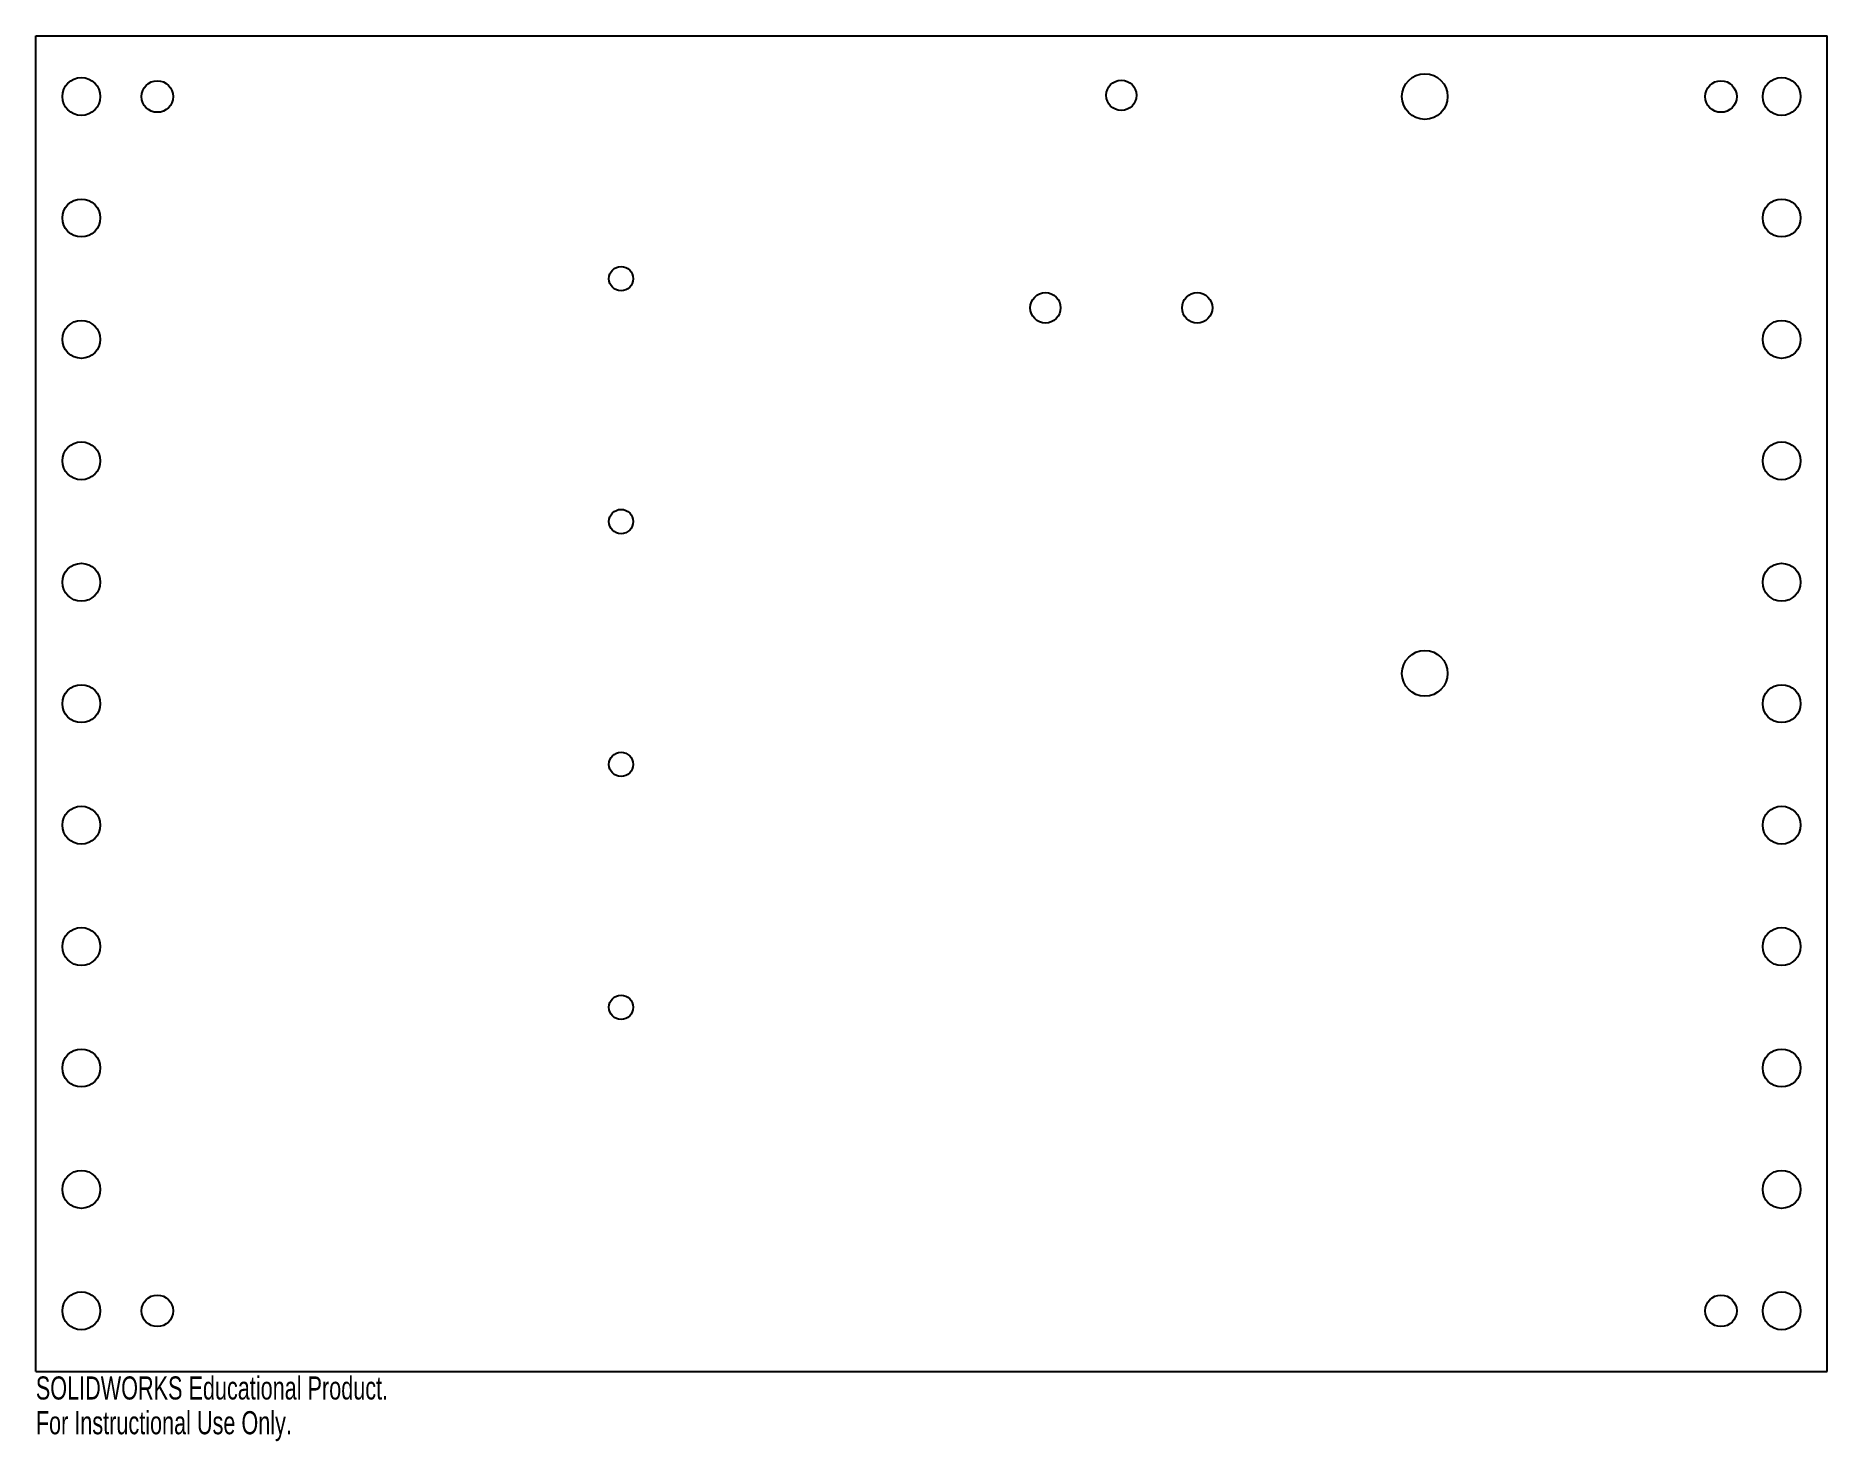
# Model space of a CAD drawing. Header units: inches. Extents: x 0 to 14.8, y -0.6 to 11.
import ezdxf

# ---------------------------------------------------------------- set-up
doc = ezdxf.new("R2010")
doc.units = ezdxf.units.IN
doc.header["$MEASUREMENT"] = 0
doc.styles.add('SLDTEXTSTYLE0', font='TXT', dxfattribs={"width": 0.7})

msp = doc.modelspace()

# ---------------------------------------------------------------- linework, layer by layer
at = {"color": 7, "linetype": 'Continuous', "lineweight": 25}
for p, q in [((0, 11), (14.75, 11)), ((0, 0), (0, 11)), ((14.75, 0), (14.75, 11)), ((0, 0), (14.75, 0))]:
    msp.add_line(p, q, dxfattribs=at)
for centre, radius in [((0.375, 10.5), 0.156), ((1, 10.5), 0.13), ((8.938, 10.51), 0.125), ((11.437, 10.5), 0.188), ((13.875, 10.5), 0.13), ((14.375, 10.5), 0.156), ((0.375, 9.5), 0.156), ((14.375, 9.5), 0.156), ((4.819, 9), 0.1), ((8.313, 8.76), 0.125), ((9.563, 8.76), 0.125), ((0.375, 8.5), 0.156), ((14.375, 8.5), 0.156), ((0.375, 7.5), 0.156), ((14.375, 7.5), 0.156), ((4.819, 7), 0.1), ((0.375, 6.5), 0.156), ((14.375, 6.5), 0.156), ((11.437, 5.75), 0.188), ((0.375, 5.5), 0.156), ((14.375, 5.5), 0.156), ((4.819, 5), 0.1), ((0.375, 4.5), 0.156), ((14.375, 4.5), 0.156), ((0.375, 3.5), 0.156), ((14.375, 3.5), 0.156), ((4.819, 3), 0.1), ((0.375, 2.5), 0.156), ((14.375, 2.5), 0.156), ((0.375, 1.5), 0.156), ((14.375, 1.5), 0.156), ((0.375, 0.5), 0.156), ((1, 0.5), 0.13), ((13.875, 0.5), 0.13), ((14.375, 0.5), 0.156)]:
    msp.add_circle(centre, radius, dxfattribs=at)

# ---------------------------------------------------------------- texts
at = {"color": 7, "linetype": 'Continuous', "char_height": 0.1903, "attachment_point": 1, "style": 'SLDTEXTSTYLE0'}
for s, insert in [('SOLIDWORKS Educational Product.', (0, -0.04)), ('For Instructional Use Only.', (0, -0.326))]:
    msp.add_mtext(s, dxfattribs=dict(at, insert=insert))

doc.saveas('drawing.dxf')
